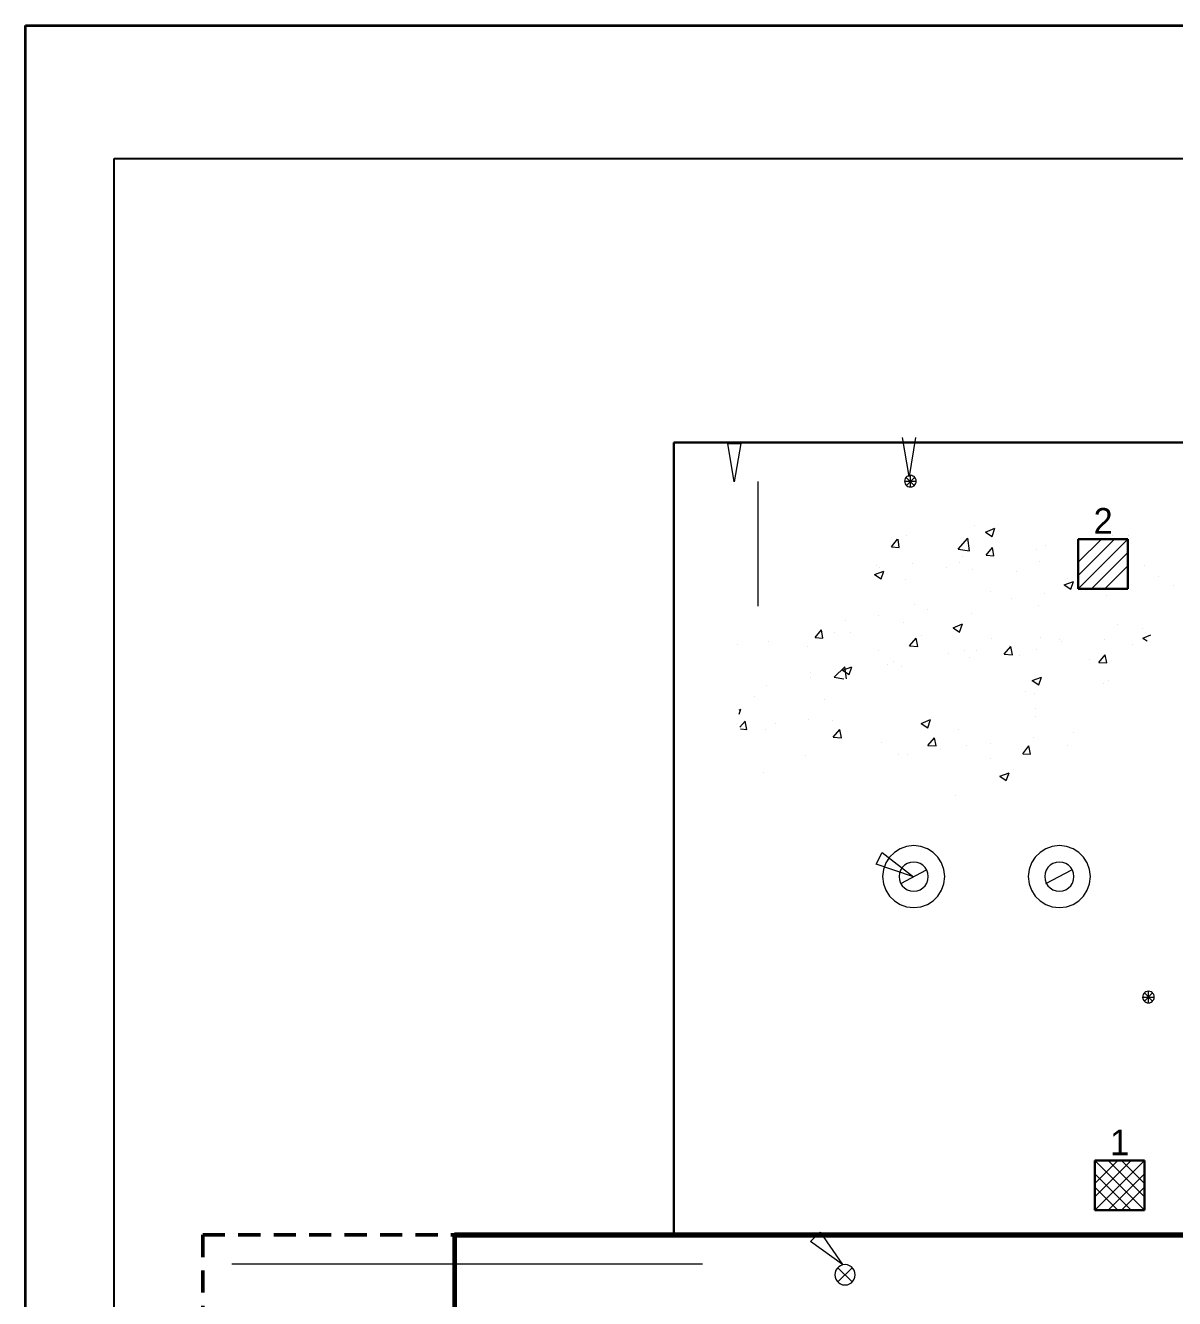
# Paper-space layout '03 Scan Locations' of a CAD drawing. Header units: millimetres. Extents: x 5 to 415, y 5 to 292.
# Drawn here: x 5 to 134.6, y 148.5 to 292 of the extents above; entities that cross this region are included whole.
import ezdxf
from ezdxf.enums import TextEntityAlignment as Align

# ---------------------------------------------------------------- set-up
doc = ezdxf.new("R2010")
doc.units = ezdxf.units.MM
doc.linetypes.add('DASHED_REVIEW', pattern=[4, 2.5, -1.5])
for name, color, linetype in [('BEAMS', 7, 'Continuous'), ('EXISTING', 7, 'Continuous'), ('FRAME', 7, 'Continuous'), ('LOAD_BEARING_WALLS', 7, 'Continuous'), ('OVERHANG_SUPPORT', 7, 'Continuous'), ('SCAN_BOTH', 7, 'Continuous'), ('SCAN_SOFFIT', 7, 'Continuous'), ('TEXT', 7, 'Continuous')]:
    doc.layers.add(name, color=color, linetype=linetype)

# ---------------------------------------------------------------- blocks, each defined once
blk = doc.blocks.new('SHEET_03')
at = {"layer": 'BEAMS', "color": 7, "linetype": 'DASHED_REVIEW', "lineweight": 50}
for q in [(53.4, 155.66), (25, 61.54)]:
    blk.add_line((25, 155.66), q, dxfattribs=at)
at = {"layer": 'EXISTING', "color": 254, "linetype": 'Continuous', "lineweight": 13}
for p, q in [((104.67, 241.16), (103.93, 245.56)), ((105.41, 245.56), (104.67, 241.16)), ((84.95, 240.54), (84.21, 244.88)), ((84.21, 244.88), (85.7, 244.88)), ((85.7, 244.88), (84.95, 240.54)), ((104.42, 241.14), (104.32, 241.04)), ((104.54, 241.21), (104.42, 241.14)), ((104.68, 241.26), (104.54, 241.21)), ((104.83, 241.28), (104.68, 241.26)), ((104.79, 241.22), (104.79, 239.92)), ((104.97, 241.26), (104.83, 241.28)), ((105.11, 241.21), (104.97, 241.26)), ((105.23, 241.14), (105.11, 241.21)), ((105.33, 241.04), (105.23, 241.14)), ((87.62, 240.6), (87.62, 226.52)), ((104.19, 240.78), (104.17, 240.63)), ((104.17, 240.63), (104.19, 240.48)), ((105.48, 240.6), (104.17, 240.6)), ((104.24, 240.92), (104.19, 240.78)), ((104.19, 240.48), (104.24, 240.34)), ((104.32, 241.04), (104.24, 240.92)), ((104.24, 240.34), (104.32, 240.22)), ((104.32, 240.22), (104.42, 240.12)), ((105.29, 241.03), (104.36, 240.1)), ((105.29, 240.1), (104.36, 241.03)), ((104.42, 240.12), (104.54, 240.04)), ((104.54, 240.04), (104.68, 240)), ((104.68, 240), (104.83, 239.98)), ((104.83, 239.98), (104.97, 240)), ((104.97, 240), (105.11, 240.04)), ((105.11, 240.04), (105.23, 240.12)), ((105.23, 240.12), (105.33, 240.22)), ((105.41, 240.92), (105.33, 241.04)), ((105.33, 240.22), (105.41, 240.34)), ((105.46, 240.78), (105.41, 240.92)), ((105.41, 240.34), (105.46, 240.48)), ((105.48, 240.63), (105.46, 240.78)), ((105.46, 240.48), (105.48, 240.63)), ((112.05, 235.58), (112.05, 235.58)), ((102.69, 233.22), (103.37, 234.09)), ((103.55, 233.16), (103.43, 234.09)), ((104.42, 234.52), (104.42, 234.52)), ((110.19, 232.97), (111.3, 234.21)), ((111.49, 232.79), (111.3, 234.21)), ((113.29, 234.89), (114.34, 235.33)), ((113.29, 234.89), (114.03, 234.4)), ((114.03, 234.4), (114.34, 235.33)), ((127.67, 234.46), (127.67, 234.46)), ((129.47, 234.52), (129.47, 234.52)), ((102.69, 233.22), (103.55, 233.16)), ((110.19, 232.97), (111.49, 232.79)), ((113.35, 232.29), (114.09, 233.16)), ((114.22, 232.23), (114.09, 233.16)), ((118.99, 232.97), (118.99, 232.97)), ((120.11, 233.34), (120.11, 233.34)), ((100.95, 231.17), (100.95, 231.17)), ((105.1, 231.36), (105.1, 231.36)), ((110.31, 231.48), (110.31, 231.48)), ((110.75, 232.1), (110.75, 232.1)), ((113.35, 232.29), (114.22, 232.23)), ((119.43, 231.61), (119.43, 231.61)), ((131.27, 231.17), (131.27, 231.17)), ((100.76, 230.12), (101.82, 230.49)), ((100.76, 230.12), (101.51, 229.62)), ((101.38, 230.86), (101.38, 230.86)), ((101.51, 229.62), (101.82, 230.49)), ((101.63, 230), (101.63, 230)), ((108.89, 230.86), (108.89, 230.86)), ((111.86, 230.62), (111.86, 230.62)), ((116.82, 230.49), (116.82, 230.49)), ((122.59, 229.69), (122.59, 229.69)), ((132.76, 229.87), (132.76, 229.87)), ((104.24, 229.56), (104.24, 229.56)), ((113.91, 228.2), (113.91, 228.2)), ((122.15, 228.94), (123.21, 229.31)), ((122.15, 228.94), (122.9, 228.45)), ((122.9, 228.45), (123.21, 229.31)), ((134.55, 228.82), (134.55, 228.82)), ((116.2, 227.45), (116.2, 227.45)), ((119.92, 227.95), (119.92, 227.95)), ((126.93, 227.76), (126.93, 227.76)), ((101.2, 225.47), (101.2, 225.47)), ((105.23, 226.71), (105.23, 226.71)), ((106.78, 226.21), (106.78, 226.21)), ((111.68, 225.66), (111.68, 225.66)), ((119.24, 226.65), (119.24, 226.65)), ((97.48, 224.97), (97.48, 224.97)), ((104.05, 224.66), (104.05, 224.66)), ((109.63, 224.11), (110.68, 224.54)), ((109.63, 224.11), (110.37, 223.61)), ((110.37, 223.61), (110.68, 224.54)), ((128.23, 224.48), (128.23, 224.48)), ((131.02, 224.04), (131.02, 224.04)), ((88.8, 222.56), (88.8, 222.56)), ((94.07, 222.99), (94.81, 223.86)), ((94.07, 222.99), (94.94, 222.93)), ((94.94, 222.93), (94.81, 223.86)), ((96.3, 223.55), (96.3, 223.55)), ((98.04, 223.61), (98.04, 223.61)), ((104.73, 222.06), (105.48, 222.93)), ((105.66, 222), (105.48, 222.93)), ((106.03, 223.24), (106.03, 223.24)), ((113.97, 222.93), (113.97, 222.93)), ((119.55, 222.99), (119.55, 222.99)), ((121.66, 222.8), (121.66, 222.8)), ((121.91, 222.56), (121.91, 222.56)), ((126.74, 222.8), (126.74, 222.8)), ((131.02, 222.93), (131.95, 223.3)), ((131.02, 222.93), (131.52, 222.62)), ((85.33, 222.25), (85.33, 222.25)), ((93.26, 221.94), (93.26, 221.94)), ((101.2, 221.56), (101.2, 221.56)), ((104.73, 222.06), (105.66, 222)), ((109.13, 221.25), (109.13, 221.25)), ((110.87, 221.5), (110.87, 221.5)), ((112.3, 221.56), (112.3, 221.56)), ((115.4, 221.13), (116.14, 222)), ((115.4, 221.13), (116.33, 221.07)), ((116.02, 222.06), (116.02, 222.06)), ((116.33, 221.07), (116.14, 222)), ((119.05, 221.69), (119.05, 221.69)), ((126.06, 220.2), (126.8, 221.07)), ((126.99, 220.14), (126.8, 221.07)), ((129.84, 222.25), (129.84, 222.25)), ((96.24, 218.53), (97.42, 219.7)), ((97.17, 219.33), (98.22, 219.7)), ((97.23, 219.58), (97.23, 219.58)), ((97.6, 218.33), (97.42, 219.7)), ((97.91, 218.84), (98.22, 219.7)), ((102.19, 220.01), (102.19, 220.01)), ((102.87, 220.32), (102.87, 220.32)), ((103.86, 219.7), (103.86, 219.7)), ((111.49, 220.76), (111.49, 220.76)), ((117.07, 220.94), (117.07, 220.94)), ((125.01, 220.57), (125.01, 220.57)), ((126.06, 220.2), (126.99, 220.14)), ((93.51, 219.08), (93.51, 219.08)), ((93.51, 218.53), (93.51, 218.53)), ((96.18, 218.59), (96.18, 218.59)), ((96.24, 218.53), (97.32, 218.33)), ((97.17, 219.33), (97.91, 218.84)), ((118.56, 218.15), (119.61, 218.53)), ((118.56, 218.15), (119.3, 217.66)), ((119.3, 217.66), (119.61, 218.53)), ((127.11, 218.15), (127.11, 218.15)), ((88.61, 217.6), (88.61, 217.6)), ((117.75, 216.91), (117.75, 216.91)), ((118.87, 216.73), (118.87, 216.73)), ((126.56, 217.84), (126.56, 217.84)), ((87.19, 216.36), (87.19, 216.36)), ((95.12, 216.05), (95.12, 216.05)), ((85.51, 214.87), (85.7, 214.93)), ((85.51, 214.37), (85.7, 214.93)), ((118.93, 214.99), (118.93, 214.99)), ((118.93, 214.12), (118.93, 214.12)), ((85.57, 212.88), (86.19, 213.57)), ((85.64, 212.7), (86.38, 212.64)), ((86.38, 212.64), (86.19, 213.57)), ((88.43, 212.64), (88.43, 212.64)), ((89.6, 213.26), (89.6, 213.26)), ((93.32, 213.75), (93.32, 213.75)), ((95.99, 213.63), (95.99, 213.63)), ((96.11, 211.77), (96.86, 212.64)), ((97.04, 211.71), (96.86, 212.64)), ((106.03, 213.32), (107.09, 213.75)), ((106.03, 213.32), (106.78, 212.82)), ((106.78, 212.82), (107.09, 213.75)), ((110.25, 212.64), (110.25, 212.64)), ((96.11, 211.77), (97.04, 211.71)), ((101.57, 211.15), (101.57, 211.15)), ((106.78, 210.84), (107.52, 211.71)), ((107.71, 210.78), (107.52, 211.71)), ((113.85, 211.09), (113.85, 211.09)), ((118.68, 211.77), (118.68, 211.77)), ((123.21, 212.33), (123.21, 212.33)), ((92.95, 209.66), (92.95, 209.66)), ((103.49, 209.78), (103.49, 209.78)), ((104.48, 209.85), (104.48, 209.85)), ((106.78, 210.84), (107.71, 210.78)), ((108.2, 210.34), (108.2, 210.34)), ((111.18, 210.84), (111.18, 210.84)), ((117.5, 209.91), (118.19, 210.78)), ((117.5, 209.91), (118.37, 209.85)), ((118.37, 209.85), (118.19, 210.78)), ((122.53, 210.84), (122.53, 210.84)), ((113.85, 209.35), (113.85, 209.35)), ((88.3, 207.74), (88.3, 207.74)), ((114.9, 207.37), (115.95, 207.74)), ((114.9, 207.37), (115.64, 206.87)), ((115.64, 206.87), (115.95, 207.74)), ((116.02, 207.43), (116.02, 207.43)), ((109.88, 205.2), (109.88, 205.2)), ((105.2, 199.55), (104.39, 199.46)), ((106, 199.46), (105.2, 199.55)), ((121.63, 199.55), (120.82, 199.46)), ((122.43, 199.46), (121.63, 199.55)), ((100.95, 197.45), (101.63, 198.75)), ((101.63, 198.75), (105.17, 196.02)), ((102.46, 198.24), (102.05, 197.59)), ((103.01, 198.78), (102.46, 198.24)), ((103.66, 199.2), (103.01, 198.78)), ((104.39, 199.46), (103.66, 199.2)), ((106.74, 199.2), (106, 199.46)), ((107.39, 198.78), (106.74, 199.2)), ((107.93, 198.24), (107.39, 198.78)), ((108.34, 197.59), (107.93, 198.24)), ((118.89, 198.24), (118.48, 197.59)), ((119.44, 198.78), (118.89, 198.24)), ((120.09, 199.2), (119.44, 198.78)), ((120.82, 199.46), (120.09, 199.2)), ((123.17, 199.2), (122.43, 199.46)), ((123.82, 198.78), (123.17, 199.2)), ((124.36, 198.24), (123.82, 198.78)), ((124.77, 197.59), (124.36, 198.24)), ((105.17, 196.02), (100.95, 197.45)), ((101.79, 196.85), (101.69, 196.05)), ((102.05, 197.59), (101.79, 196.85)), ((103.72, 196.77), (103.6, 196.43)), ((103.91, 197.08), (103.72, 196.77)), ((103.74, 195.28), (106.65, 196.83)), ((104.17, 197.33), (103.91, 197.08)), ((104.47, 197.53), (104.17, 197.33)), ((104.82, 197.65), (104.47, 197.53)), ((105.2, 197.69), (104.82, 197.65)), ((105.57, 197.65), (105.2, 197.69)), ((105.92, 197.53), (105.57, 197.65)), ((106.22, 197.33), (105.92, 197.53)), ((106.48, 197.08), (106.22, 197.33)), ((106.67, 196.77), (106.48, 197.08)), ((106.8, 196.43), (106.67, 196.77)), ((108.61, 196.85), (108.34, 197.59)), ((108.7, 196.05), (108.61, 196.85)), ((118.22, 196.85), (118.12, 196.05)), ((118.48, 197.59), (118.22, 196.85)), ((120.15, 196.77), (120.03, 196.43)), ((120.11, 195.28), (123.02, 196.83)), ((120.34, 197.08), (120.15, 196.77)), ((120.6, 197.33), (120.34, 197.08)), ((120.9, 197.53), (120.6, 197.33)), ((121.25, 197.65), (120.9, 197.53)), ((121.63, 197.69), (121.25, 197.65)), ((122, 197.65), (121.63, 197.69)), ((122.35, 197.53), (122, 197.65)), ((122.65, 197.33), (122.35, 197.53)), ((122.91, 197.08), (122.65, 197.33)), ((123.1, 196.77), (122.91, 197.08)), ((123.23, 196.43), (123.1, 196.77)), ((125.04, 196.85), (124.77, 197.59)), ((125.13, 196.05), (125.04, 196.85)), ((101.69, 196.05), (101.79, 195.25)), ((101.79, 195.25), (102.05, 194.51)), ((103.6, 196.43), (103.55, 196.05)), ((103.55, 196.05), (103.6, 195.67)), ((103.6, 195.67), (103.72, 195.33)), ((103.72, 195.33), (103.91, 195.02)), ((106.48, 195.02), (106.67, 195.33)), ((106.67, 195.33), (106.8, 195.67)), ((106.84, 196.05), (106.8, 196.43)), ((106.8, 195.67), (106.84, 196.05)), ((108.34, 194.51), (108.61, 195.25)), ((108.61, 195.25), (108.7, 196.05)), ((118.12, 196.05), (118.22, 195.25)), ((118.22, 195.25), (118.48, 194.51)), ((120.03, 196.43), (119.98, 196.05)), ((119.98, 196.05), (120.03, 195.67)), ((120.03, 195.67), (120.15, 195.33)), ((120.15, 195.33), (120.34, 195.02)), ((122.91, 195.02), (123.1, 195.33)), ((123.1, 195.33), (123.23, 195.67)), ((123.27, 196.05), (123.23, 196.43)), ((123.23, 195.67), (123.27, 196.05)), ((124.77, 194.51), (125.04, 195.25)), ((125.04, 195.25), (125.13, 196.05)), ((102.05, 194.51), (102.46, 193.86)), ((102.46, 193.86), (103.01, 193.32)), ((103.91, 195.02), (104.17, 194.77)), ((104.17, 194.77), (104.47, 194.57)), ((104.47, 194.57), (104.82, 194.45)), ((104.82, 194.45), (105.2, 194.41)), ((105.2, 194.41), (105.57, 194.45)), ((105.57, 194.45), (105.92, 194.57)), ((105.92, 194.57), (106.22, 194.77)), ((106.22, 194.77), (106.48, 195.02)), ((107.39, 193.32), (107.93, 193.86)), ((107.93, 193.86), (108.34, 194.51)), ((118.48, 194.51), (118.89, 193.86)), ((118.89, 193.86), (119.44, 193.32)), ((120.34, 195.02), (120.6, 194.77)), ((120.6, 194.77), (120.9, 194.57)), ((120.9, 194.57), (121.25, 194.45)), ((121.25, 194.45), (121.63, 194.41)), ((121.63, 194.41), (122, 194.45)), ((122, 194.45), (122.35, 194.57)), ((122.35, 194.57), (122.65, 194.77)), ((122.65, 194.77), (122.91, 195.02)), ((123.82, 193.32), (124.36, 193.86)), ((124.36, 193.86), (124.77, 194.51)), ((103.01, 193.32), (103.66, 192.9)), ((103.66, 192.9), (104.39, 192.64)), ((104.39, 192.64), (105.2, 192.55)), ((105.2, 192.55), (106, 192.64)), ((106, 192.64), (106.74, 192.9)), ((106.74, 192.9), (107.39, 193.32)), ((119.44, 193.32), (120.09, 192.9)), ((120.09, 192.9), (120.82, 192.64)), ((120.82, 192.64), (121.63, 192.55)), ((121.63, 192.55), (122.43, 192.64)), ((122.43, 192.64), (123.17, 192.9)), ((123.17, 192.9), (123.82, 193.32)), ((132.32, 182.44), (130.96, 182.44)), ((131.04, 182.62), (131.02, 182.47)), ((131.02, 182.47), (131.04, 182.32)), ((131.09, 182.76), (131.04, 182.62)), ((131.04, 182.32), (131.09, 182.19)), ((131.16, 182.88), (131.09, 182.76)), ((131.26, 182.98), (131.16, 182.88)), ((132.14, 182.94), (131.21, 182.01)), ((132.14, 182.01), (131.21, 182.94)), ((131.38, 183.06), (131.26, 182.98)), ((131.52, 183.11), (131.38, 183.06)), ((131.67, 183.12), (131.52, 183.11)), ((131.64, 183.12), (131.64, 181.76)), ((131.82, 183.11), (131.67, 183.12)), ((131.96, 183.06), (131.82, 183.11)), ((132.08, 182.98), (131.96, 183.06)), ((132.18, 182.88), (132.08, 182.98)), ((132.26, 182.76), (132.18, 182.88)), ((132.3, 182.62), (132.26, 182.76)), ((132.26, 182.19), (132.3, 182.32)), ((132.32, 182.47), (132.3, 182.62)), ((132.3, 182.32), (132.32, 182.47)), ((131.09, 182.19), (131.16, 182.07)), ((131.16, 182.07), (131.26, 181.97)), ((131.26, 181.97), (131.38, 181.89)), ((131.38, 181.89), (131.52, 181.84)), ((131.52, 181.84), (131.67, 181.82)), ((131.67, 181.82), (131.82, 181.84)), ((131.82, 181.84), (131.96, 181.89)), ((131.96, 181.89), (132.08, 181.97)), ((132.08, 181.97), (132.18, 182.07)), ((132.18, 182.07), (132.26, 182.19)), ((78.07, 155.66), (53.4, 155.66)), ((93.57, 154.91), (94.63, 155.97)), ((94.63, 155.97), (97.17, 152.31)), ((97.17, 152.31), (93.57, 154.91)), ((29.22, 152.37), (28.29, 152.37)), ((81.36, 152.37), (28.29, 152.37)), ((81.36, 152.37), (29.22, 152.37)), ((96.94, 152.19), (96.73, 152.06)), ((97.18, 152.28), (96.94, 152.19)), ((97.45, 152.31), (97.18, 152.28)), ((97.71, 152.28), (97.45, 152.31)), ((97.95, 152.19), (97.71, 152.28)), ((98.16, 152.06), (97.95, 152.19)), ((96.33, 151.43), (96.3, 151.16)), ((96.3, 151.16), (96.33, 150.9)), ((96.42, 151.67), (96.33, 151.43)), ((96.33, 150.9), (96.42, 150.66)), ((96.55, 151.88), (96.42, 151.67)), ((96.73, 152.06), (96.55, 151.88)), ((96.61, 152), (98.28, 150.33)), ((96.61, 150.33), (98.28, 152)), ((98.34, 151.88), (98.16, 152.06)), ((98.48, 151.67), (98.34, 151.88)), ((98.56, 151.43), (98.48, 151.67)), ((98.48, 150.66), (98.56, 150.9)), ((98.59, 151.16), (98.56, 151.43)), ((98.56, 150.9), (98.59, 151.16)), ((96.42, 150.66), (96.55, 150.45)), ((96.55, 150.45), (96.73, 150.27)), ((96.73, 150.27), (96.94, 150.13)), ((96.94, 150.13), (97.18, 150.05)), ((97.18, 150.05), (97.45, 150.02)), ((97.45, 150.02), (97.71, 150.05)), ((97.71, 150.05), (97.95, 150.13)), ((97.95, 150.13), (98.16, 150.27)), ((98.16, 150.27), (98.34, 150.45)), ((98.34, 150.45), (98.48, 150.66))]:
    blk.add_line(p, q, dxfattribs=at)
at = {"layer": 'EXISTING', "color": 254, "linetype": 'Continuous', "lineweight": 30}
for p, q in [((78.13, 155.66), (78.13, 245)), ((78.13, 245), (136.48, 245)), ((53.4, 155.66), (78.13, 155.66))]:
    blk.add_line(p, q, dxfattribs=at)
at = {"layer": 'FRAME', "color": 7, "linetype": 'Continuous', "lineweight": 35}
for p, q in [((5, 292), (415, 292)), ((5, 5), (5, 292))]:
    blk.add_line(p, q, dxfattribs=at)
at = {"layer": 'FRAME', "color": 7, "linetype": 'Continuous', "lineweight": 25}
for p, q in [((15, 277), (335, 277)), ((15, 16), (15, 277))]:
    blk.add_line(p, q, dxfattribs=at)
at = {"layer": 'LOAD_BEARING_WALLS', "color": 7, "linetype": 'Continuous', "lineweight": 70}
blk.add_line((53.4, 155.66), (136.48, 155.66), dxfattribs=at)
at = {"layer": 'OVERHANG_SUPPORT', "color": 7, "linetype": 'Continuous', "lineweight": 60}
blk.add_line((53.4, 155.66), (53.4, 61.54), dxfattribs=at)
at = {"layer": 'SCAN_BOTH', "color": 7, "linetype": 'Continuous', "lineweight": 30}
for p, q in [((125.62, 164.04), (131.22, 164.04)), ((125.62, 158.44), (125.62, 164.04)), ((131.22, 164.04), (131.22, 158.44)), ((131.22, 158.44), (125.62, 158.44))]:
    blk.add_line(p, q, dxfattribs=at)
at = {"layer": 'SCAN_BOTH', "color": 7, "linetype": 'Continuous', "lineweight": 18}
for p, q in [((125.62, 164.04), (131.22, 158.44)), ((125.62, 161.44), (128.22, 164.04)), ((125.62, 159.94), (129.72, 164.04)), ((125.62, 158.44), (131.22, 164.04)), ((131.22, 159.94), (127.12, 164.04)), ((131.22, 161.44), (128.62, 164.04)), ((125.62, 162.54), (129.72, 158.44)), ((131.22, 162.54), (127.12, 158.44)), ((125.62, 161.04), (128.22, 158.44)), ((131.22, 161.04), (128.62, 158.44))]:
    blk.add_line(p, q, dxfattribs=at)
at = {"layer": 'SCAN_SOFFIT', "color": 7, "linetype": 'Continuous', "lineweight": 30}
for p, q in [((123.76, 234.1), (129.36, 234.1)), ((123.76, 228.5), (123.76, 234.1)), ((129.36, 234.1), (129.36, 228.5)), ((129.36, 228.5), (123.76, 228.5))]:
    blk.add_line(p, q, dxfattribs=at)
at = {"layer": 'SCAN_SOFFIT', "color": 7, "linetype": 'Continuous', "lineweight": 18}
for p, q in [((123.76, 231.5), (126.36, 234.1)), ((123.76, 230), (127.86, 234.1)), ((123.76, 228.5), (129.36, 234.1)), ((129.36, 232.6), (125.26, 228.5)), ((129.36, 231.1), (126.76, 228.5))]:
    blk.add_line(p, q, dxfattribs=at)
at = {"layer": 'TEXT'}
for s, p in [('2', (126.56, 234.7)), ('1', (128.42, 164.64))]:
    blk.add_text(s, height=2.9, dxfattribs=at).set_placement(p, align=Align.CENTER)

psp = doc.layouts.new('03 Scan Locations')

# ---------------------------------------------------------------- block references
psp.add_blockref('SHEET_03', (0, 0))

doc.saveas('drawing.dxf')
